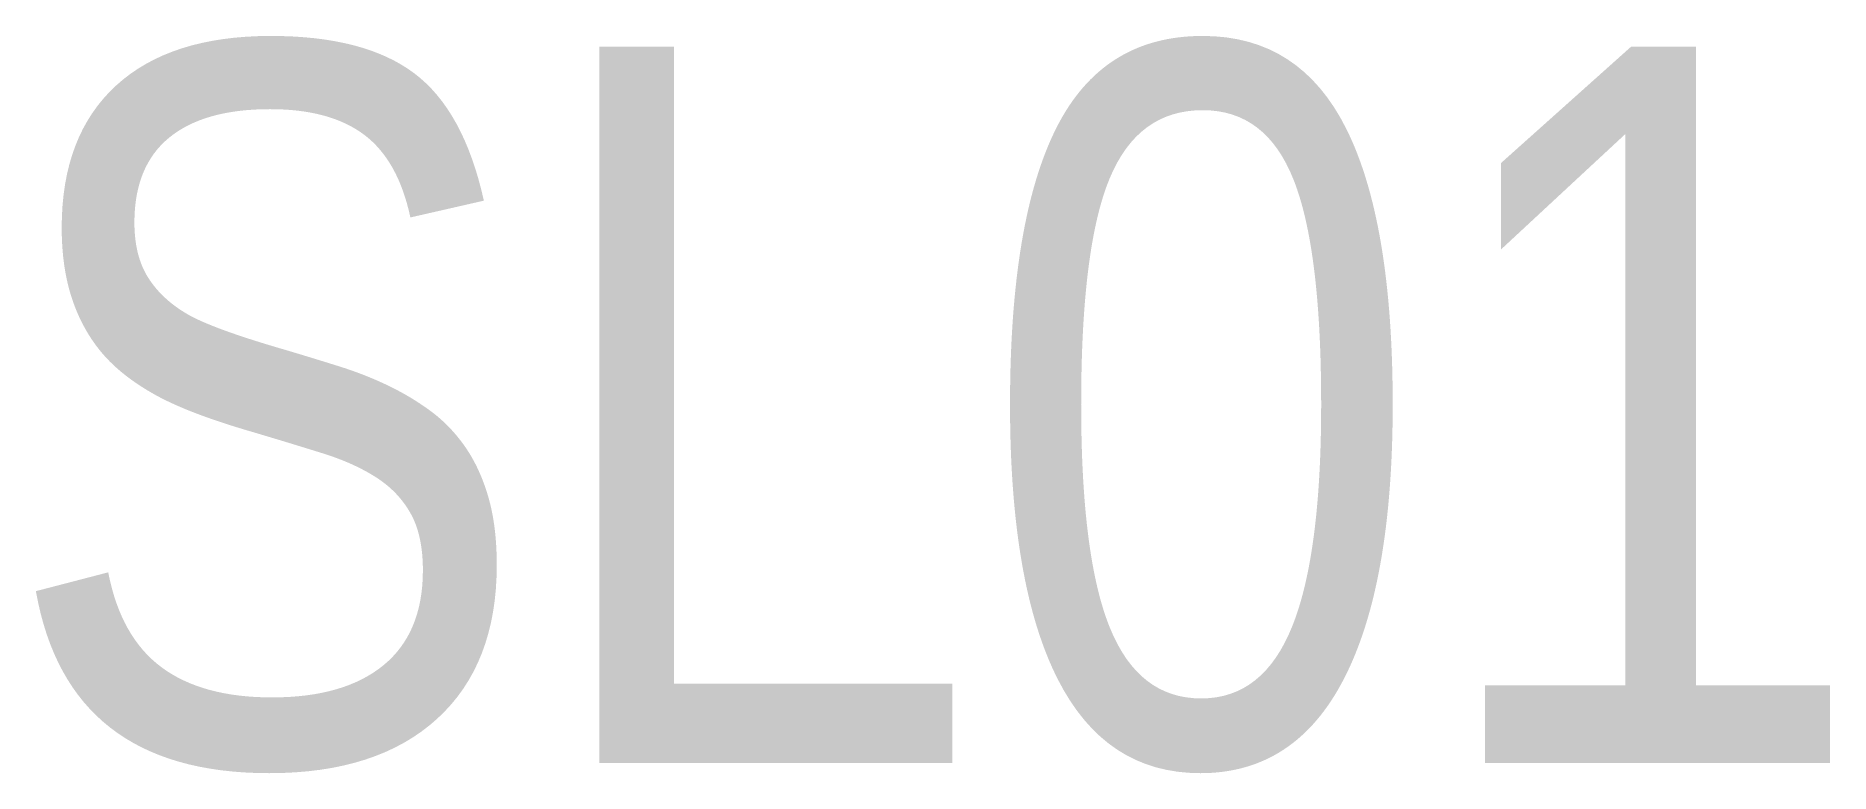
# Model space of a CAD drawing. Header units: millimetres. Extents: x 119.64 to 121.14, y 161.47 to 162.08.
import ezdxf
from ezdxf.enums import TextEntityAlignment as Align

# ---------------------------------------------------------------- set-up
doc = ezdxf.new("R2010")
doc.units = ezdxf.units.MM
doc.header["$MEASUREMENT"] = 0
doc.layers.add('MN-TEN MAU NHA', color=240, linetype='Continuous')
doc.styles.add('xr_G_Phan lo$0$Arial', font='arial.ttf')

msp = doc.modelspace()

# ---------------------------------------------------------------- texts
at = {"layer": 'MN-TEN MAU NHA', "style": 'xr_G_Phan lo$0$Arial', "width": 0.8}
msp.add_text('SL01', height=0.6, dxfattribs=at).set_placement((120.3947, 161.476), align=Align.CENTER)

doc.saveas('drawing.dxf')
